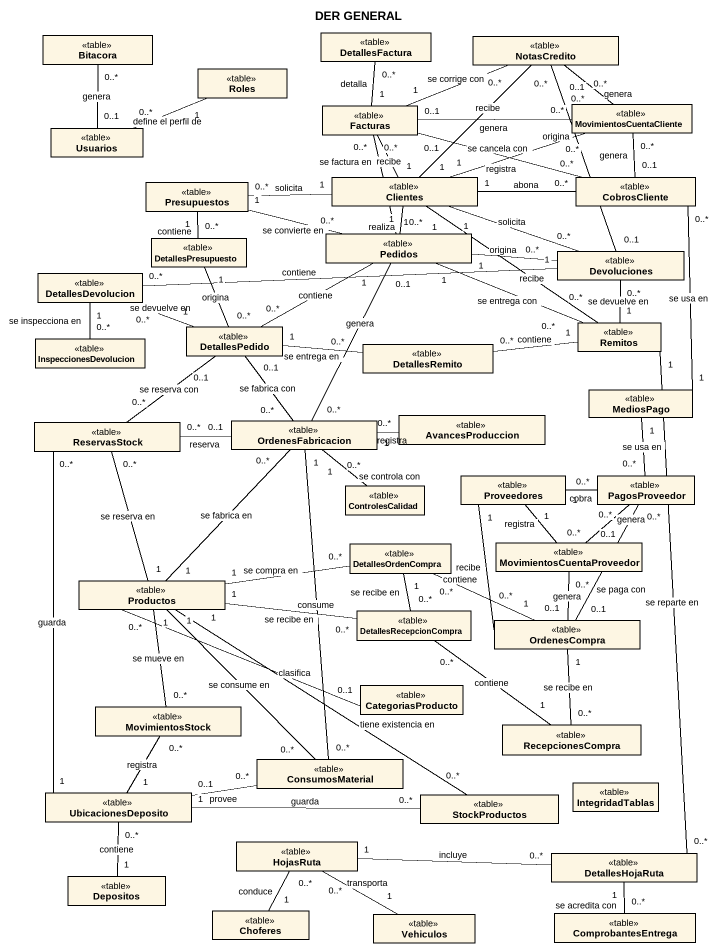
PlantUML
@startuml
title DER GENERAL
hide circle
hide empty members
class Bitacora <<table>>
class DetallesFactura <<table>>
class Roles <<table>>
class NotasCredito <<table>>
class Facturas <<table>>
class MovimientosCuentaCliente <<table>>
class Usuarios <<table>>
class Presupuestos <<table>>
class Clientes <<table>>
class CobrosCliente <<table>>
class DetallesPresupuesto <<table>>
class Pedidos <<table>>
class Devoluciones <<table>>
class DetallesDevolucion <<table>>
class InspeccionesDevolucion <<table>>
class DetallesPedido <<table>>
class DetallesRemito <<table>>
class Remitos <<table>>
class ReservasStock <<table>>
class OrdenesFabricacion <<table>>
class AvancesProduccion <<table>>
class MediosPago <<table>>
class ControlesCalidad <<table>>
class Proveedores <<table>>
class PagosProveedor <<table>>
class DetallesOrdenCompra <<table>>
class MovimientosCuentaProveedor <<table>>
class Productos <<table>>
class DetallesRecepcionCompra <<table>>
class OrdenesCompra <<table>>
class CategoriasProducto <<table>>
class MovimientosStock <<table>>
class RecepcionesCompra <<table>>
class ConsumosMaterial <<table>>
class UbicacionesDeposito <<table>>
class StockProductos <<table>>
class IntegridadTablas <<table>>
class HojasRuta <<table>>
class Depositos <<table>>
class DetallesHojaRuta <<table>>
class Choferes <<table>>
class Vehiculos <<table>>
class ComprobantesEntrega <<table>>
Bitacora "0..*" -- "0..1" Usuarios : genera
DetallesFactura "0..*" -- "1" Facturas : detalla
NotasCredito "0..*" -left- "1" Facturas : se corrige con
NotasCredito "0..*" -- "1" Clientes : recibe
NotasCredito "0..*" -- "0..1" Devoluciones : origina
Facturas "0..*" -- "1" Clientes : recibe
Facturas "0..*" -- "1" Pedidos : se factura en
MovimientosCuentaCliente "0..*" -up- "0..1" NotasCredito : genera
MovimientosCuentaCliente "0..*" -left- "0..1" Facturas : genera
MovimientosCuentaCliente "0..*" -left- "1" Clientes : registra
MovimientosCuentaCliente "0..*" -- "0..1" CobrosCliente : genera
Usuarios "0..*" -right- "1" Roles : define el perfil de
Presupuestos "0..*" -right- "1" Clientes : solicita
CobrosCliente "0..*" -left- "0..1" Facturas : se cancela con
CobrosCliente "0..*" -left- "1" Clientes : abona
CobrosCliente "0..*" -- "1" MediosPago : se usa en
DetallesPresupuesto "0..*" -up- "1" Presupuestos : contiene
Pedidos "0..*" -left- "1" Presupuestos : se convierte en
Pedidos "0..*" -up- "1" Clientes : realiza
Devoluciones "0..*" -left- "1" Clientes : solicita
Devoluciones "0..*" -left- "1" Pedidos : origina
Devoluciones "0..*" -- "1" Remitos : se devuelve en
DetallesDevolucion "0..*" -right- "1" Devoluciones : contiene
DetallesDevolucion "0..*" -right- "1" DetallesPedido : se devuelve en
InspeccionesDevolucion "0..*" -up- "1" DetallesDevolucion : se inspecciona en
DetallesPedido "0..*" -up- "1" DetallesPresupuesto : origina
DetallesPedido "0..*" -right- "1" Pedidos : contiene
DetallesRemito "0..*" -left- "1" DetallesPedido : se entrega en
DetallesRemito "0..*" -right- "1" Remitos : contiene
Remitos "0..*" -up- "1" Clientes : recibe
Remitos "0..*" -left- "1" Pedidos : se entrega con
ReservasStock "0..*" -up- "0..1" DetallesPedido : se reserva con
ReservasStock "0..*" -right- "0..1" OrdenesFabricacion : reserva
ReservasStock "0..*" -- "1" Productos : se reserva en
ReservasStock "0..*" -- "1" UbicacionesDeposito : guarda
OrdenesFabricacion "0..*" -up- "0..1" Pedidos : genera
OrdenesFabricacion "0..*" -up- "0..1" DetallesPedido : se fabrica con
OrdenesFabricacion "0..*" -- "1" Productos : se fabrica en
AvancesProduccion "0..*" -left- "1" OrdenesFabricacion : registra
ControlesCalidad "0..*" -up- "1" OrdenesFabricacion : se controla con
PagosProveedor "0..*" -up- "1" MediosPago : se usa en
PagosProveedor "0..*" -left- "1" Proveedores : cobra
PagosProveedor "0..*" -- "0..1" OrdenesCompra : se paga con
DetallesOrdenCompra "0..*" -left- "1" Productos : se compra en
DetallesOrdenCompra "0..*" -right- "1" OrdenesCompra : contiene
MovimientosCuentaProveedor "0..*" -up- "1" Proveedores : registra
MovimientosCuentaProveedor "0..*" -up- "0..1" PagosProveedor : genera
MovimientosCuentaProveedor "0..*" -- "0..1" OrdenesCompra : genera
Productos "0..*" -right- "0..1" CategoriasProducto : clasifica
DetallesRecepcionCompra "0..*" -up- "1" DetallesOrdenCompra : se recibe en
DetallesRecepcionCompra "0..*" -left- "1" Productos : se recibe en
DetallesRecepcionCompra "0..*" -- "1" RecepcionesCompra : contiene
OrdenesCompra "0..*" -up- "1" Proveedores : recibe
MovimientosStock "0..*" -up- "1" Productos : se mueve en
MovimientosStock "0..*" -- "1" UbicacionesDeposito : registra
RecepcionesCompra "0..*" -up- "1" OrdenesCompra : se recibe en
ConsumosMaterial "0..*" -up- "1" OrdenesFabricacion : consume
ConsumosMaterial "0..*" -up- "1" Productos : se consume en
ConsumosMaterial "0..*" -left- "0..1" UbicacionesDeposito : provee
UbicacionesDeposito "0..*" -- "1" Depositos : contiene
StockProductos "0..*" -up- "1" Productos : tiene existencia en
StockProductos "0..*" -left- "1" UbicacionesDeposito : guarda
HojasRuta "0..*" -- "1" Choferes : conduce
HojasRuta "0..*" -right- "1" Vehiculos : transporta
DetallesHojaRuta "0..*" -up- "1" Remitos : se reparte en
DetallesHojaRuta "0..*" -left- "1" HojasRuta : incluye
ComprobantesEntrega "0..*" -up- "1" DetallesHojaRuta : se acredita con
@enduml
